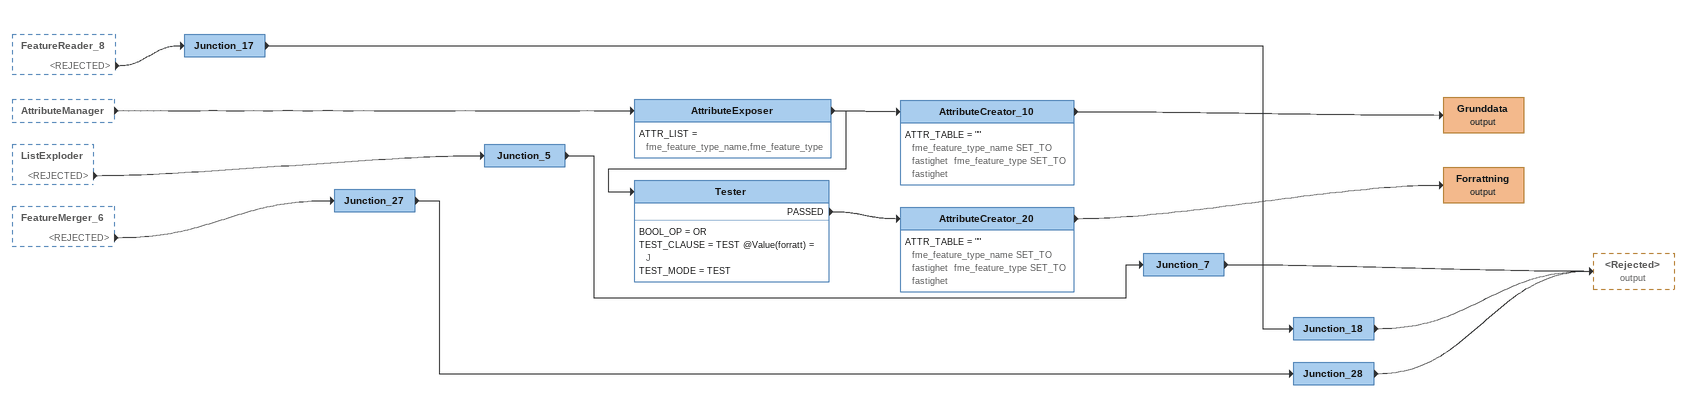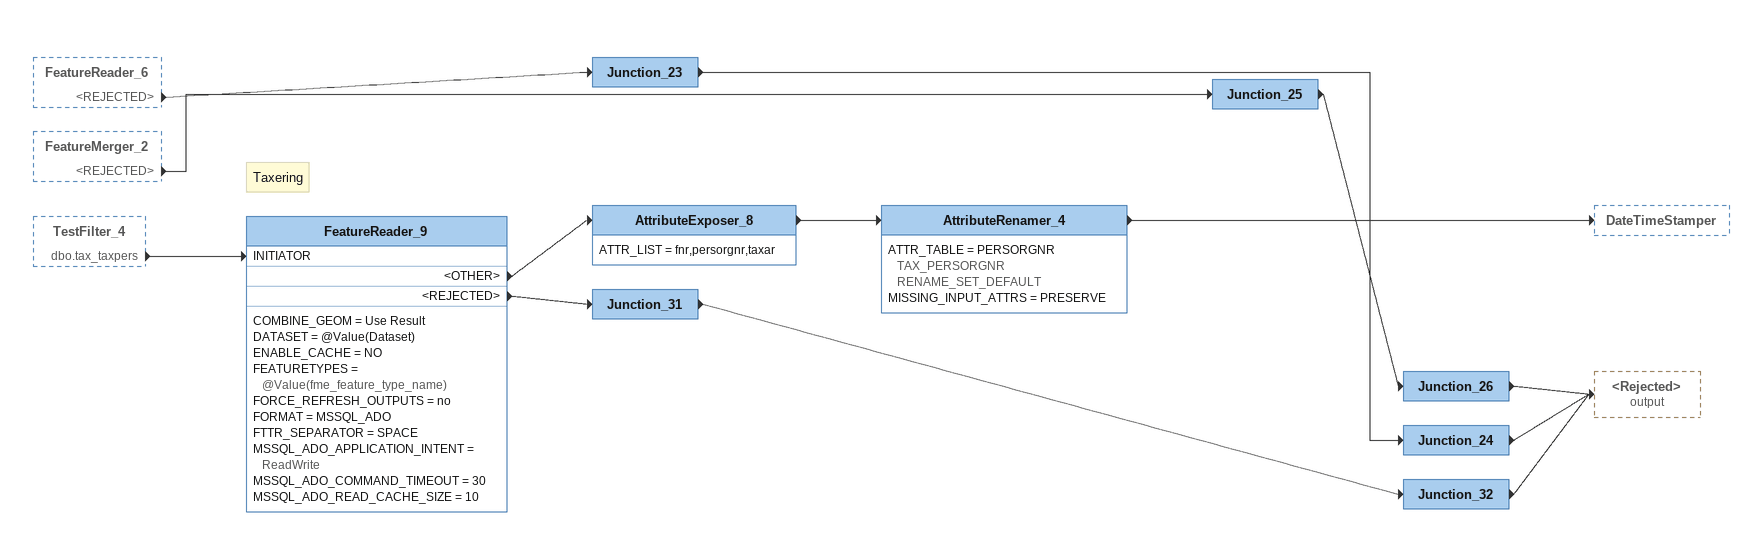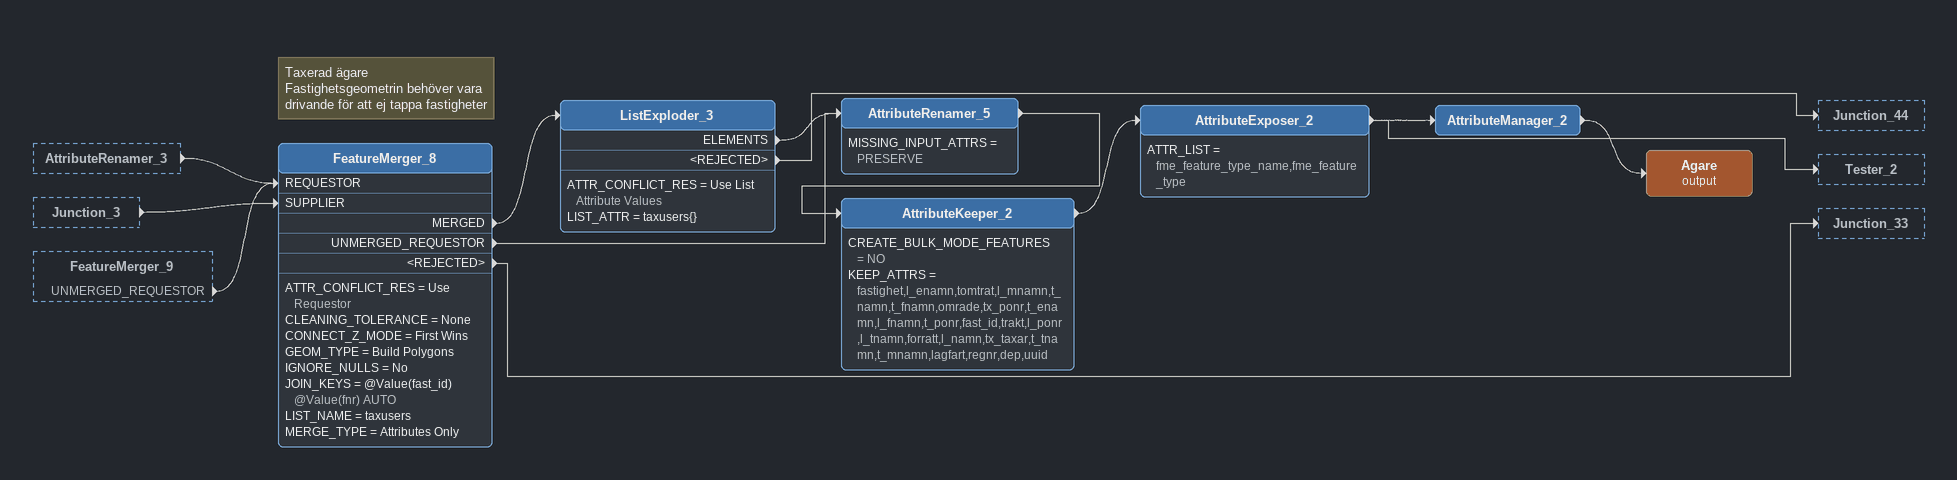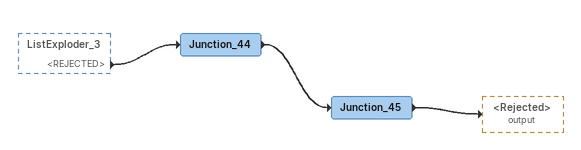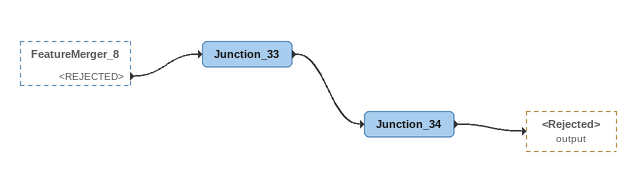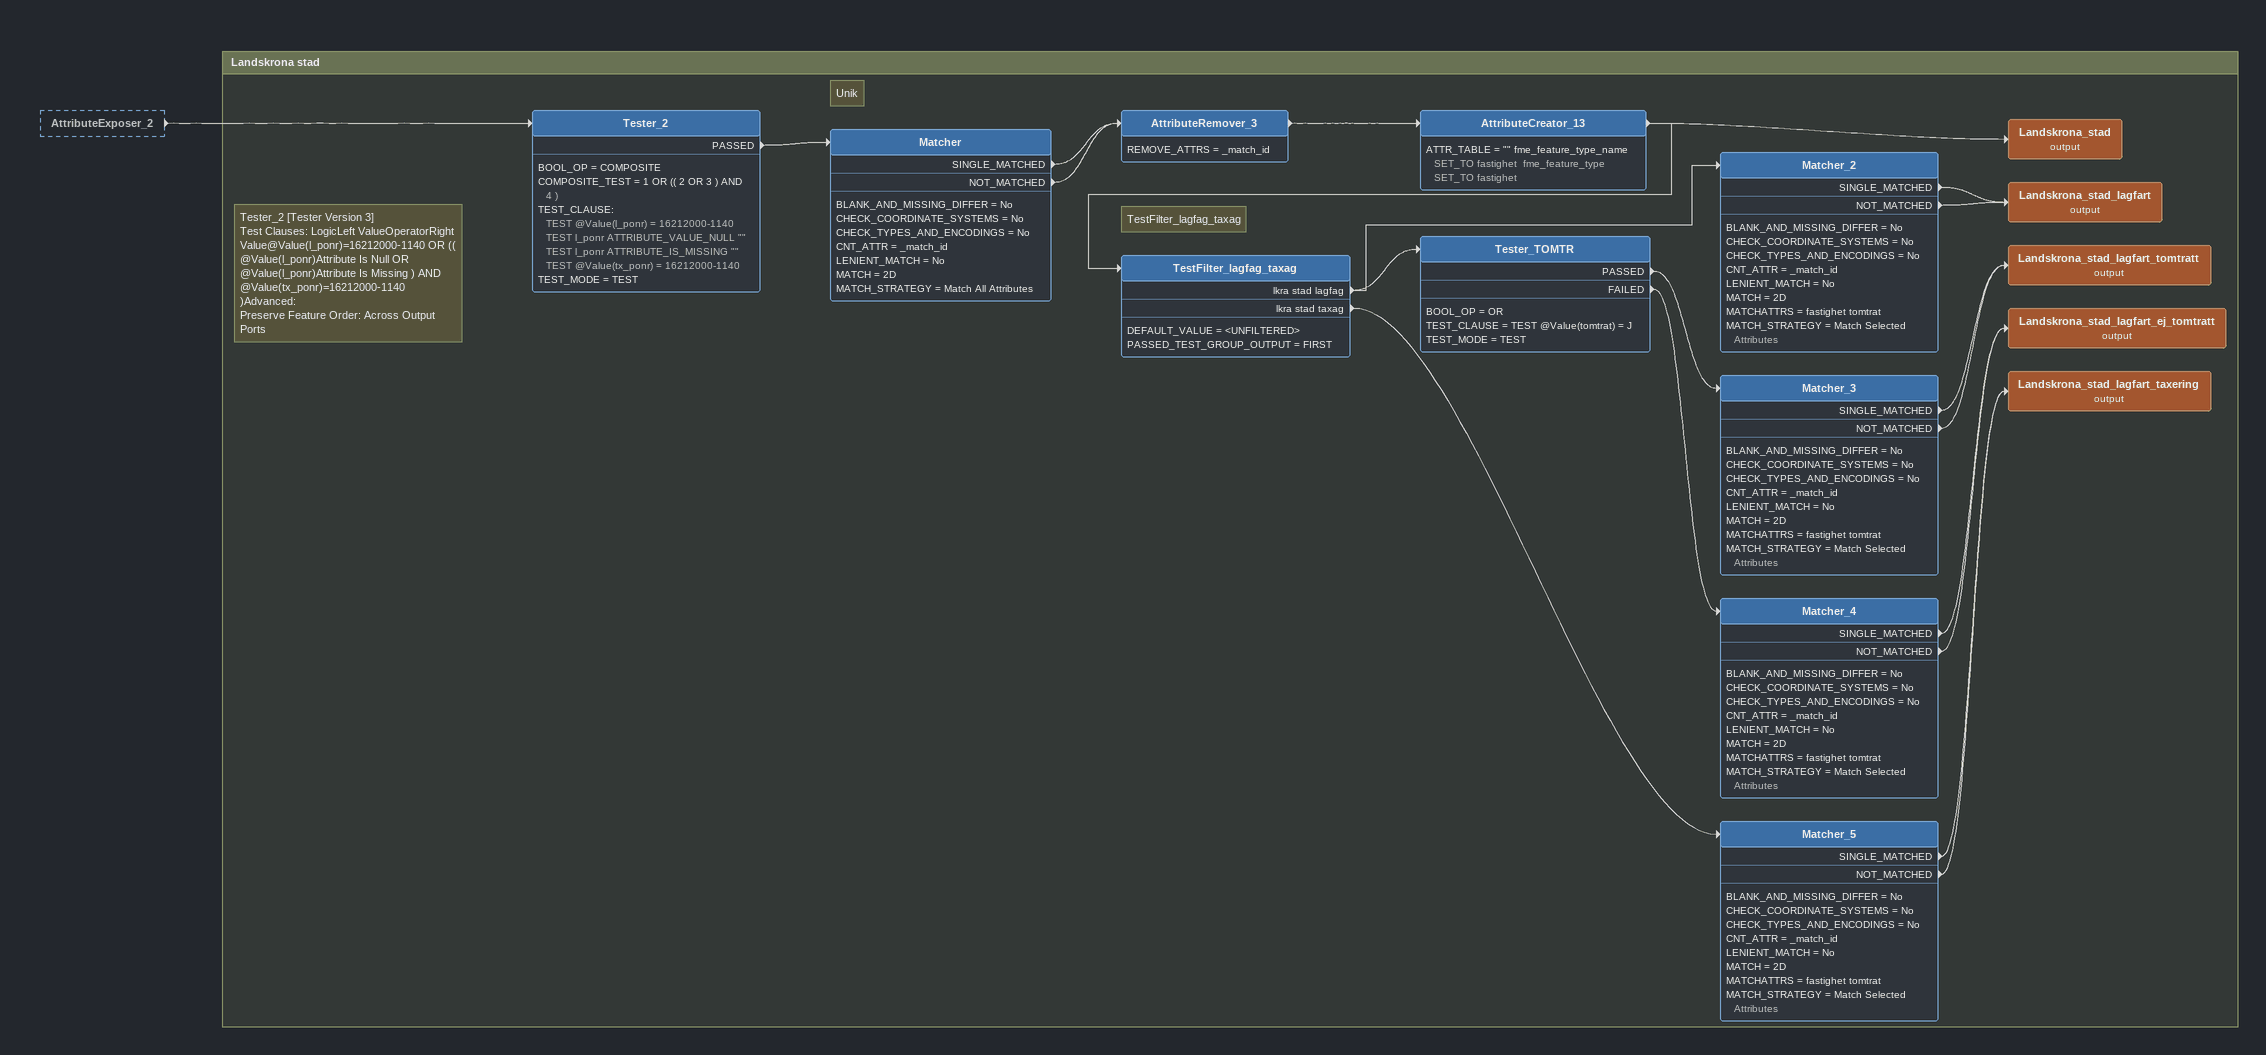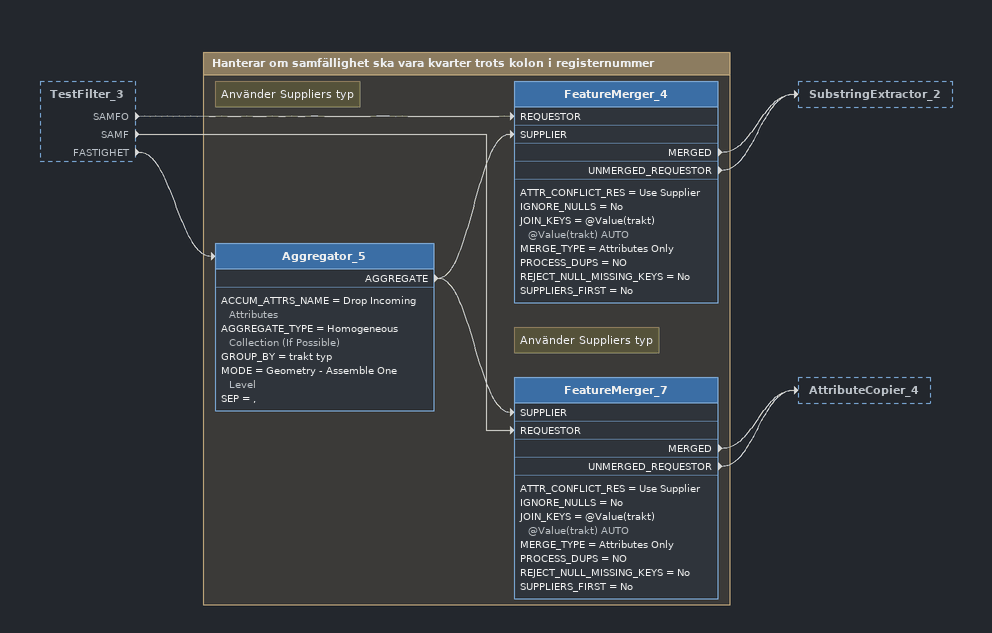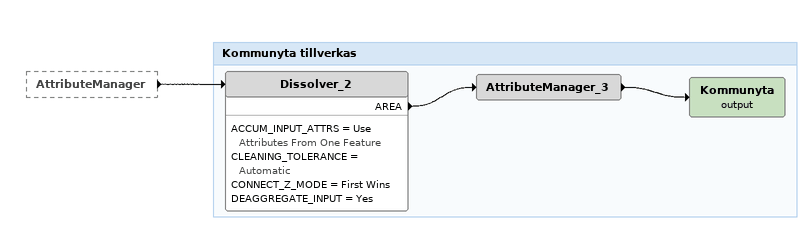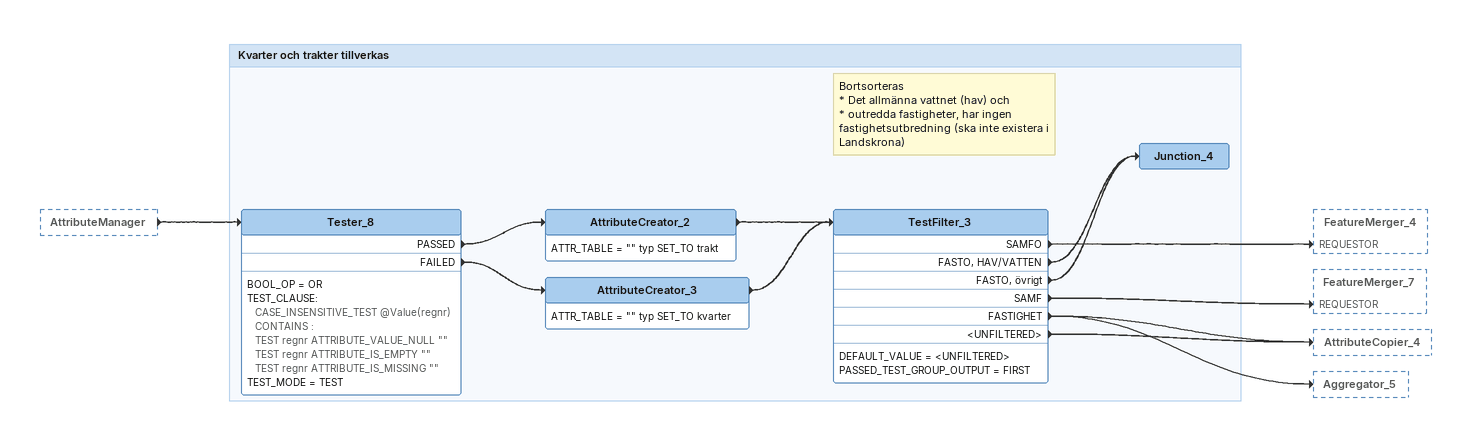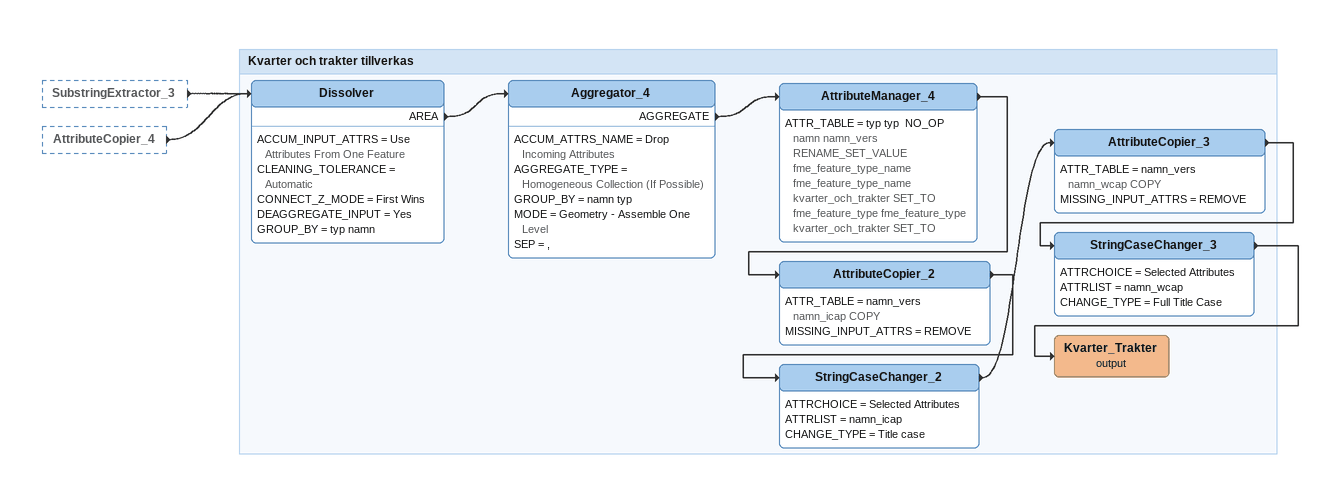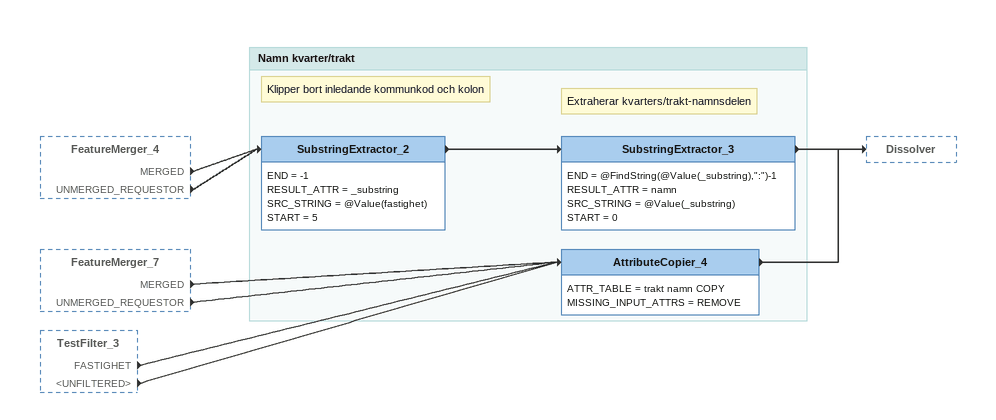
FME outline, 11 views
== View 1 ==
FeatureReader_8 [outside]
    <REJECTED> -> Junction_17
AttributeManager [outside]
    -> AttributeExposer
ListExploder [outside]
    <REJECTED> -> Junction_5
FeatureMerger_6 [outside]
    <REJECTED> -> Junction_27
Junction_17
    -> Junction_18
Junction_18
    -> <Rejected> (output)
Junction_5
    -> Junction_7
Junction_7
    -> <Rejected> (output)
Junction_27
    -> Junction_28
Junction_28
    -> <Rejected> (output)
AttributeExposer
    ATTR_LIST = fme_feature_type_name,fme_feature_type
    -> AttributeCreator_10
    -> Tester
AttributeCreator_10
    ATTR_TABLE = "" fme_feature_type_name SET_TO fastighet  fme_feature_type SET_TO fastighet
    -> Grunddata (output)
Grunddata (output)
Tester
    BOOL_OP = OR
    TEST_CLAUSE = TEST @Value(forratt) = J
    TEST_MODE = TEST
    PASSED -> AttributeCreator_20
AttributeCreator_20
    ATTR_TABLE = "" fme_feature_type_name SET_TO fastighet  fme_feature_type SET_TO fastighet
    -> Forrattning (output)
Forrattning (output)

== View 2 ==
FeatureReader_6 [outside]
    <REJECTED> -> Junction_23
FeatureMerger_2 [outside]
    <REJECTED> -> Junction_25
TestFilter_4 [outside]
    dbo.tax_taxpers -> FeatureReader_9 [INITIATOR]
Junction_25
    -> Junction_26
Junction_26
    -> <Rejected> (output)
Junction_23
    -> Junction_24
Junction_24
    -> <Rejected> (output)
Note: Taxering
FeatureReader_9
    COMBINE_GEOM = Use Result
    DATASET = @Value(Dataset)
    ENABLE_CACHE = NO
    FEATURETYPES = @Value(fme_feature_type_name)
    FORCE_REFRESH_OUTPUTS = no
    FORMAT = MSSQL_ADO
    FTTR_SEPARATOR = SPACE
    MSSQL_ADO_APPLICATION_INTENT = ReadWrite
    MSSQL_ADO_COMMAND_TIMEOUT = 30
    MSSQL_ADO_READ_CACHE_SIZE = 10
    <OTHER> -> AttributeExposer_8
    <REJECTED> -> Junction_31
AttributeExposer_8
    ATTR_LIST = fnr,persorgnr,taxar
    -> AttributeRenamer_4
AttributeRenamer_4
    ATTR_TABLE = PERSORGNR TAX_PERSORGNR RENAME_SET_DEFAULT
    MISSING_INPUT_ATTRS = PRESERVE
    -> DateTimeStamper
Junction_31
    -> Junction_32
Junction_32
    -> <Rejected> (output)

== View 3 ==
AttributeRenamer_3 [outside]
    -> FeatureMerger_8 [REQUESTOR]
Junction_3 [outside]
    -> FeatureMerger_8 [SUPPLIER]
FeatureMerger_9 [outside]
    UNMERGED_REQUESTOR -> FeatureMerger_8 [REQUESTOR]
Note: Taxerad ägare / Fastighetsgeometrin behöver vara drivande för att ej tappa fastigheter
FeatureMerger_8
    ATTR_CONFLICT_RES = Use Requestor
    CLEANING_TOLERANCE = None
    CONNECT_Z_MODE = First Wins
    GEOM_TYPE = Build Polygons
    IGNORE_NULLS = No
    JOIN_KEYS = @Value(fast_id) @Value(fnr) AUTO
    LIST_NAME = taxusers
    MERGE_TYPE = Attributes Only
    MERGED -> ListExploder_3
    UNMERGED_REQUESTOR -> AttributeRenamer_5
    <REJECTED> -> Junction_33
ListExploder_3
    ATTR_CONFLICT_RES = Use List Attribute Values
    LIST_ATTR = taxusers{}
    ELEMENTS -> AttributeRenamer_5
    <REJECTED> -> Junction_44
AttributeRenamer_5
    MISSING_INPUT_ATTRS = PRESERVE
    -> AttributeKeeper_2
AttributeKeeper_2
    CREATE_BULK_MODE_FEATURES = NO
    KEEP_ATTRS = fastighet,l_enamn,tomtrat,l_mnamn,t_namn,t_fnamn,omrade,tx_ponr,t_enamn,l_fnamn,t_ponr,fast_id,trakt,l_ponr,l_tnamn,forratt,l_namn,tx_taxar,t_tnamn,t_mnamn,lagfart,regnr,dep,uuid
    -> AttributeExposer_2
AttributeExposer_2
    ATTR_LIST = fme_feature_type_name,fme_feature_type
    -> Tester_2
    -> AttributeManager_2
AttributeManager_2
    -> Agare (output)
Agare (output)

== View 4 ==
ListExploder_3 [outside]
    <REJECTED> -> Junction_44
Junction_44
    -> Junction_45
Junction_45
    -> <Rejected> (output)

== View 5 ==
FeatureMerger_8 [outside]
    <REJECTED> -> Junction_33
Junction_33
    -> Junction_34
Junction_34
    -> <Rejected> (output)

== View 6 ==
AttributeExposer_2 [outside]
    -> Tester_2

Bookmark: Landskrona stad
Note: Tester_2 [Tester Version 3] / Test Clauses: LogicLeft ValueOperatorRight Value@Value(l_ponr)=16212000-1140 OR (( @Value(l_ponr)Attribute Is Null OR @Value(l_ponr)Attribute Is Missing ) AND @Value(tx_ponr)=16212000-1140 )Advanced: / Preserve Feature Order: Across Output Ports
Tester_2
    BOOL_OP = COMPOSITE
    COMPOSITE_TEST = 1 OR (( 2 OR 3 ) AND 4 )
    TEST_CLAUSE:
      TEST @Value(l_ponr) = 16212000-1140
      TEST l_ponr ATTRIBUTE_VALUE_NULL ""
      TEST l_ponr ATTRIBUTE_IS_MISSING ""
      TEST @Value(tx_ponr) = 16212000-1140
    TEST_MODE = TEST
    PASSED -> Matcher
Note: Unik
Matcher
    BLANK_AND_MISSING_DIFFER = No
    CHECK_COORDINATE_SYSTEMS = No
    CHECK_TYPES_AND_ENCODINGS = No
    CNT_ATTR = _match_id
    LENIENT_MATCH = No
    MATCH = 2D
    MATCH_STRATEGY = Match All Attributes
    SINGLE_MATCHED -> AttributeRemover_3
    NOT_MATCHED -> AttributeRemover_3
AttributeRemover_3
    REMOVE_ATTRS = _match_id
    -> AttributeCreator_13
AttributeCreator_13
    ATTR_TABLE = "" fme_feature_type_name SET_TO fastighet  fme_feature_type SET_TO fastighet
    -> Landskrona_stad (output)
    -> TestFilter_lagfag_taxag
Landskrona_stad (output)
Note: TestFilter_lagfag_taxag
TestFilter_lagfag_taxag
    DEFAULT_VALUE = <UNFILTERED>
    PASSED_TEST_GROUP_OUTPUT = FIRST
    lkra stad lagfag -> Tester_TOMTR
    lkra stad lagfag -> Matcher_2
    lkra stad taxag -> Matcher_5
Matcher_2
    BLANK_AND_MISSING_DIFFER = No
    CHECK_COORDINATE_SYSTEMS = No
    CHECK_TYPES_AND_ENCODINGS = No
    CNT_ATTR = _match_id
    LENIENT_MATCH = No
    MATCH = 2D
    MATCHATTRS = fastighet tomtrat
    MATCH_STRATEGY = Match Selected Attributes
    SINGLE_MATCHED -> Landskrona_stad_lagfart (output)
    NOT_MATCHED -> Landskrona_stad_lagfart (output)
Landskrona_stad_lagfart (output)
Tester_TOMTR
    BOOL_OP = OR
    TEST_CLAUSE = TEST @Value(tomtrat) = J
    TEST_MODE = TEST
    PASSED -> Matcher_3
    FAILED -> Matcher_4
Matcher_3
    BLANK_AND_MISSING_DIFFER = No
    CHECK_COORDINATE_SYSTEMS = No
    CHECK_TYPES_AND_ENCODINGS = No
    CNT_ATTR = _match_id
    LENIENT_MATCH = No
    MATCH = 2D
    MATCHATTRS = fastighet tomtrat
    MATCH_STRATEGY = Match Selected Attributes
    SINGLE_MATCHED -> Landskrona_stad_lagfart_tomtratt (output)
    NOT_MATCHED -> Landskrona_stad_lagfart_tomtratt (output)
Landskrona_stad_lagfart_tomtratt (output)
Matcher_4
    BLANK_AND_MISSING_DIFFER = No
    CHECK_COORDINATE_SYSTEMS = No
    CHECK_TYPES_AND_ENCODINGS = No
    CNT_ATTR = _match_id
    LENIENT_MATCH = No
    MATCH = 2D
    MATCHATTRS = fastighet tomtrat
    MATCH_STRATEGY = Match Selected Attributes
    SINGLE_MATCHED -> Landskrona_stad_lagfart_ej_tomtratt (output)
    NOT_MATCHED -> Landskrona_stad_lagfart_ej_tomtratt (output)
Landskrona_stad_lagfart_ej_tomtratt (output)
Matcher_5
    BLANK_AND_MISSING_DIFFER = No
    CHECK_COORDINATE_SYSTEMS = No
    CHECK_TYPES_AND_ENCODINGS = No
    CNT_ATTR = _match_id
    LENIENT_MATCH = No
    MATCH = 2D
    MATCHATTRS = fastighet tomtrat
    MATCH_STRATEGY = Match Selected Attributes
    SINGLE_MATCHED -> Landskrona_stad_lagfart_taxering (output)
    NOT_MATCHED -> Landskrona_stad_lagfart_taxering (output)
Landskrona_stad_lagfart_taxering (output)

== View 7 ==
TestFilter_3 [outside]
    SAMFO -> FeatureMerger_4 [REQUESTOR]
    SAMF -> FeatureMerger_7 [REQUESTOR]
    FASTIGHET -> Aggregator_5

Bookmark: Hanterar om samfällighet ska vara kvarter trots kolon i registernummer
Aggregator_5
    ACCUM_ATTRS_NAME = Drop Incoming Attributes
    AGGREGATE_TYPE = Homogeneous Collection (If Possible)
    GROUP_BY = trakt typ
    MODE = Geometry - Assemble One Level
    SEP = ,
    AGGREGATE -> FeatureMerger_4 [SUPPLIER]
    AGGREGATE -> FeatureMerger_7 [SUPPLIER]
Note: Använder Suppliers typ
FeatureMerger_4
    ATTR_CONFLICT_RES = Use Supplier
    IGNORE_NULLS = No
    JOIN_KEYS = @Value(trakt) @Value(trakt) AUTO
    MERGE_TYPE = Attributes Only
    PROCESS_DUPS = NO
    REJECT_NULL_MISSING_KEYS = No
    SUPPLIERS_FIRST = No
    MERGED -> SubstringExtractor_2
    UNMERGED_REQUESTOR -> SubstringExtractor_2
Note: Använder Suppliers typ
FeatureMerger_7
    ATTR_CONFLICT_RES = Use Supplier
    IGNORE_NULLS = No
    JOIN_KEYS = @Value(trakt) @Value(trakt) AUTO
    MERGE_TYPE = Attributes Only
    PROCESS_DUPS = NO
    REJECT_NULL_MISSING_KEYS = No
    SUPPLIERS_FIRST = No
    MERGED -> AttributeCopier_4
    UNMERGED_REQUESTOR -> AttributeCopier_4

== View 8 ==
AttributeManager [outside]
    -> Dissolver_2

Bookmark: Kommunyta tillverkas
Dissolver_2
    ACCUM_INPUT_ATTRS = Use Attributes From One Feature
    CLEANING_TOLERANCE = Automatic
    CONNECT_Z_MODE = First Wins
    DEAGGREGATE_INPUT = Yes
    AREA -> AttributeManager_3
AttributeManager_3
    -> Kommunyta (output)
Kommunyta (output)

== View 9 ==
AttributeManager [outside]
    -> Tester_8

Bookmark: Kvarter och trakter tillverkas
Tester_8
    BOOL_OP = OR
    TEST_CLAUSE:
      CASE_INSENSITIVE_TEST @Value(regnr) CONTAINS :
      TEST regnr ATTRIBUTE_VALUE_NULL ""
      TEST regnr ATTRIBUTE_IS_EMPTY ""
      TEST regnr ATTRIBUTE_IS_MISSING ""
    TEST_MODE = TEST
    PASSED -> AttributeCreator_2
    FAILED -> AttributeCreator_3
AttributeCreator_2
    ATTR_TABLE = "" typ SET_TO trakt
    -> TestFilter_3
AttributeCreator_3
    ATTR_TABLE = "" typ SET_TO kvarter
    -> TestFilter_3
TestFilter_3
    DEFAULT_VALUE = <UNFILTERED>
    PASSED_TEST_GROUP_OUTPUT = FIRST
    SAMFO -> FeatureMerger_4 [REQUESTOR]
    FASTO, HAV/VATTEN -> Junction_4
    FASTO, övrigt -> Junction_4
    SAMF -> FeatureMerger_7 [REQUESTOR]
    FASTIGHET -> AttributeCopier_4
    FASTIGHET -> Aggregator_5
    <UNFILTERED> -> AttributeCopier_4
Note: Bortsorteras / * Det allmänna vattnet (hav) och / * outredda fastigheter, har ingen fastighetsutbredning (ska inte existera i Landskrona)
Junction_4

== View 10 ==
SubstringExtractor_3 [outside]
    -> Dissolver
AttributeCopier_4 [outside]
    -> Dissolver

Bookmark: Kvarter och trakter tillverkas
Dissolver
    ACCUM_INPUT_ATTRS = Use Attributes From One Feature
    CLEANING_TOLERANCE = Automatic
    CONNECT_Z_MODE = First Wins
    DEAGGREGATE_INPUT = Yes
    GROUP_BY = typ namn
    AREA -> Aggregator_4
Aggregator_4
    ACCUM_ATTRS_NAME = Drop Incoming Attributes
    AGGREGATE_TYPE = Homogeneous Collection (If Possible)
    GROUP_BY = namn typ
    MODE = Geometry - Assemble One Level
    SEP = ,
    AGGREGATE -> AttributeManager_4
AttributeManager_4
    ATTR_TABLE = typ typ  NO_OP namn namn_vers  RENAME_SET_VALUE fme_feature_type_name fme_feature_type_name kvarter_och_trakter SET_TO fme_feature_type fme_feature_type kvarter_och_trakter SET_TO
    -> AttributeCopier_2
AttributeCopier_2
    ATTR_TABLE = namn_vers namn_icap COPY
    MISSING_INPUT_ATTRS = REMOVE
    -> StringCaseChanger_2
StringCaseChanger_2
    ATTRCHOICE = Selected Attributes
    ATTRLIST = namn_icap
    CHANGE_TYPE = Title case
    -> AttributeCopier_3
AttributeCopier_3
    ATTR_TABLE = namn_vers namn_wcap COPY
    MISSING_INPUT_ATTRS = REMOVE
    -> StringCaseChanger_3
StringCaseChanger_3
    ATTRCHOICE = Selected Attributes
    ATTRLIST = namn_wcap
    CHANGE_TYPE = Full Title Case
    -> Kvarter_Trakter (output)
Kvarter_Trakter (output)

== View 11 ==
FeatureMerger_4 [outside]
    MERGED -> SubstringExtractor_2
    UNMERGED_REQUESTOR -> SubstringExtractor_2
FeatureMerger_7 [outside]
    MERGED -> AttributeCopier_4
    UNMERGED_REQUESTOR -> AttributeCopier_4
TestFilter_3 [outside]
    FASTIGHET -> AttributeCopier_4
    <UNFILTERED> -> AttributeCopier_4

Bookmark: Namn kvarter/trakt
Note: Klipper bort inledande kommunkod och kolon
SubstringExtractor_2
    END = -1
    RESULT_ATTR = _substring
    SRC_STRING = @Value(fastighet)
    START = 5
    -> SubstringExtractor_3
Note: Extraherar kvarters/trakt-namnsdelen
SubstringExtractor_3
    END = @FindString(@Value(_substring),":")-1
    RESULT_ATTR = namn
    SRC_STRING = @Value(_substring)
    START = 0
    -> Dissolver
AttributeCopier_4
    ATTR_TABLE = trakt namn COPY
    MISSING_INPUT_ATTRS = REMOVE
    -> Dissolver
